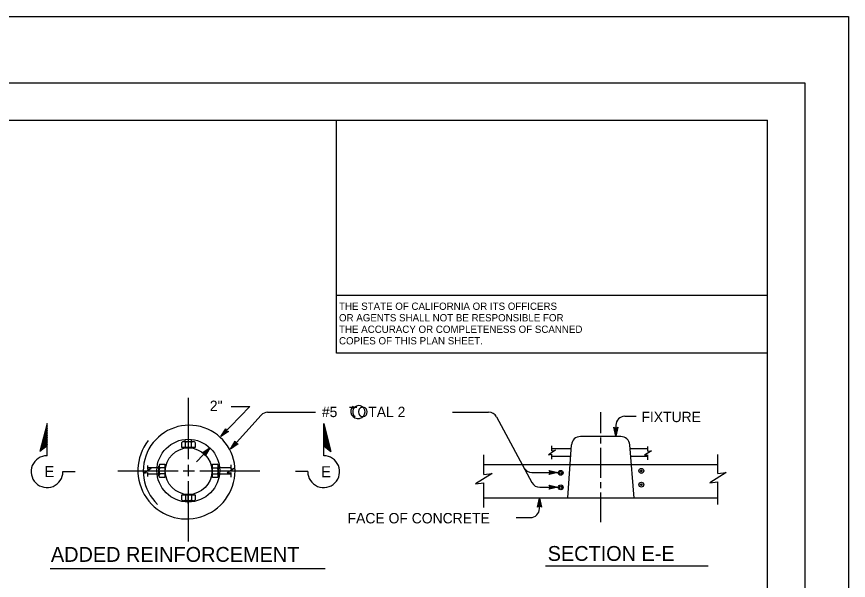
# Model space of a CAD drawing. Extents: x -894 to 866, y -476 to 714.
# Drawn here: x 306 to 866, y 334 to 714 of the extents above; entities that cross this region are included whole.
import ezdxf

# ---------------------------------------------------------------- set-up
doc = ezdxf.new("R2010")
doc.units = 0
for name, color, linetype in [('10 Sheet Format', 7, 'Continuous'), ('22 Misc Cnst Det', 7, 'Continuous'), ('56 Stage 3 Anno', 7, 'Continuous'), ('57 Undefined', 7, 'Continuous'), ('60 Nongeo Data', 7, 'Continuous')]:
    doc.layers.add(name, color=color, linetype=linetype)

msp = doc.modelspace()

# ---------------------------------------------------------------- linework, layer by layer
at = {"layer": '10 Sheet Format'}
for p, q in [((836.58, 668.95), (836.58, 668.95)), ((-813.45, 643.96), (811.55, 643.96)), ((521.56, 525.89), (521.56, 643.96)), ((811.55, -406.04), (811.55, 643.96)), ((811.55, 525.89), (521.56, 525.89)), ((521.56, 487.06), (521.56, 525.89)), ((811.55, 487.06), (521.56, 487.06))]:
    msp.add_line(p, q, dxfattribs=at)
for points in [[(-894.04, 713.56), (865.96, 713.56), (865.96, -476.44), (-894.04, -476.44)], [(-863.43, 668.96), (836.57, 668.96), (836.57, -431.04), (-863.43, -431.04)], [(-863.43, 668.96), (836.57, 668.96), (836.57, -431.04), (-863.43, -431.04)]]:
    msp.add_lwpolyline(points, close=True, dxfattribs=at)
at = {"layer": '22 Misc Cnst Det'}
for p, q in [((326.68, 439.81), (321.85, 420.86)), ((326.68, 438.25), (322.35, 421.27)), ((326.68, 436.7), (322.85, 421.67)), ((326.68, 418.11), (326.68, 439.81)), ((512.86, 439.81), (517.69, 420.86)), ((512.86, 418.11), (512.86, 439.81)), ((512.86, 438.26), (517.19, 421.27)), ((512.86, 436.7), (516.69, 421.67)), ((326.68, 435.14), (323.35, 422.08)), ((326.68, 433.58), (323.85, 422.49)), ((326.68, 432.02), (324.35, 422.89)), ((512.86, 435.14), (516.19, 422.08)), ((512.86, 433.58), (515.69, 422.49)), ((512.86, 432.02), (515.19, 422.89)), ((326.68, 430.46), (324.85, 423.3)), ((326.68, 428.9), (325.35, 423.7)), ((326.68, 427.35), (325.85, 424.11)), ((326.68, 425.79), (326.35, 424.51)), ((512.86, 430.46), (514.69, 423.3)), ((512.86, 428.9), (514.19, 423.7)), ((512.86, 427.35), (513.69, 424.11)), ((512.86, 425.79), (513.19, 424.51)), ((326.68, 424.78), (321.85, 420.86)), ((512.86, 424.78), (517.69, 420.86)), ((337.39, 407.39), (345.54, 407.39)), ((502.15, 407.39), (494, 407.39))]:
    msp.add_line(p, q, dxfattribs=at)
for centre, start, end in [((326.68, 407.39), 90, 0.0005), ((512.86, 407.39), 179.9995, 90)]:
    msp.add_arc(centre, 10.72, start, end, dxfattribs=at)
at = {"layer": '56 Stage 3 Anno'}
for p, q in [((421.85, 415.83), (421.85, 457.02)), ((443.7, 431.01), (463.13, 451.11)), ((450.57, 451.11), (463.13, 451.11)), ((470.69, 445.35), (450.25, 422.48)), ((475.16, 447.35), (507.43, 447.35)), ((599.63, 447.35), (623.86, 447.35)), ((629.13, 444.21), (653.04, 400.01)), ((715.48, 444.61), (723.17, 444.61)), ((709.48, 431.23), (708.15, 437.23)), ((708.15, 437.23), (708.15, 437.23)), ((708.15, 437.23), (709.48, 436.43)), ((709.48, 432.62), (708.51, 437)), ((709.48, 433.99), (708.85, 436.82)), ((709.48, 438.61), (709.48, 431.23)), ((709.48, 436.43), (710.82, 437.23)), ((710.82, 437.23), (709.48, 431.23)), ((710.46, 437.01), (709.48, 432.61)), ((710.1, 436.78), (709.48, 433.99)), ((709.76, 436.6), (709.48, 435.37)), ((710.82, 437.23), (710.82, 437.23)), ((443.7, 431.01), (446.91, 436.25)), ((443.7, 431.01), (446.91, 436.25)), ((448.83, 434.39), (443.7, 431.01)), ((448.83, 434.39), (443.7, 431.01)), ((443.7, 431.01), (443.7, 431.01)), ((443.7, 431.01), (443.7, 431.01)), ((448.43, 434.48), (444.66, 432)), ((448.43, 434.48), (444.66, 432)), ((444.67, 432.01), (447.01, 435.83)), ((444.67, 432.01), (447.01, 435.83)), ((445.62, 432.99), (447.14, 435.46)), ((445.62, 432.99), (447.14, 435.46)), ((448.01, 434.56), (445.62, 432.99)), ((448.01, 434.56), (445.62, 432.99)), ((446.58, 433.98), (447.23, 435.04)), ((446.58, 433.98), (447.23, 435.04)), ((447.64, 434.68), (446.58, 433.98)), ((447.64, 434.68), (446.58, 433.98)), ((446.91, 436.25), (446.91, 436.25)), ((446.91, 436.25), (447.31, 434.75)), ((446.91, 436.25), (446.91, 436.25)), ((446.91, 436.25), (447.31, 434.75)), ((447.31, 434.75), (448.83, 434.39)), ((447.31, 434.75), (448.83, 434.39)), ((448.83, 434.39), (448.83, 434.39)), ((448.83, 434.39), (448.83, 434.39)), ((709.48, 435.37), (709.21, 436.58)), ((709.48, 431.23), (709.48, 431.23)), ((450.25, 422.48), (453.26, 427.84)), ((455.25, 426.06), (450.25, 422.48)), ((454.84, 426.14), (451.17, 423.51)), ((451.18, 423.52), (453.37, 427.43)), ((452.09, 424.54), (453.51, 427.07)), ((454.42, 426.21), (452.09, 424.54)), ((453.02, 425.57), (453.62, 426.65)), ((454.04, 426.31), (453.02, 425.57)), ((453.26, 427.84), (453.26, 427.84)), ((453.26, 427.84), (453.72, 426.36)), ((453.72, 426.36), (455.25, 426.06)), ((455.25, 426.06), (455.25, 426.06)), ((427.27, 414), (436.3, 423.35)), ((431.17, 419.96), (436.3, 423.35)), ((432.69, 419.61), (431.17, 419.96)), ((431.17, 419.96), (431.17, 419.96)), ((431.57, 419.87), (435.34, 422.36)), ((432, 419.79), (434.38, 421.36)), ((432.37, 419.68), (433.42, 420.37)), ((433.42, 420.37), (432.77, 419.32)), ((434.38, 421.36), (432.87, 418.9)), ((435.34, 422.35), (432.99, 418.53)), ((436.3, 423.35), (433.09, 418.11)), ((436.3, 423.35), (436.3, 423.35)), ((450.25, 422.48), (450.25, 422.48)), ((433.09, 418.11), (432.69, 419.61)), ((433.09, 418.11), (433.09, 418.11)), ((421.85, 404.27), (421.85, 411.88)), ((374.25, 407.97), (414.89, 407.97)), ((418.21, 407.97), (425.82, 407.97)), ((429.48, 407.97), (470, 407.97)), ((652.89, 406.89), (670.53, 406.89)), ((665.33, 406.89), (664.53, 408.23)), ((664.53, 408.23), (664.53, 408.23)), ((664.53, 408.23), (670.53, 406.89)), ((670.53, 406.89), (664.53, 405.56)), ((664.53, 405.56), (665.33, 406.89)), ((664.53, 405.56), (664.53, 405.56)), ((664.74, 407.87), (669.15, 406.89)), ((669.14, 406.88), (664.76, 405.92)), ((667.76, 406.89), (664.94, 406.26)), ((664.98, 407.51), (667.76, 406.89)), ((665.15, 407.17), (666.38, 406.89)), ((666.38, 406.89), (665.17, 406.62)), ((670.53, 406.89), (670.53, 406.89)), ((421.85, 360.27), (421.85, 401.06)), ((665.33, 396.86), (664.53, 398.2)), ((664.53, 398.2), (664.53, 398.2)), ((664.53, 398.2), (670.53, 396.86)), ((664.74, 397.85), (669.15, 396.86)), ((664.98, 397.49), (667.76, 396.87)), ((658.31, 396.86), (670.53, 396.86)), ((670.53, 396.86), (664.53, 395.53)), ((664.53, 395.53), (665.33, 396.86)), ((664.53, 395.53), (664.53, 395.53)), ((669.14, 396.86), (664.76, 395.89)), ((667.76, 396.87), (664.94, 396.24)), ((665.15, 397.14), (666.38, 396.87)), ((666.38, 396.87), (665.17, 396.6)), ((670.53, 396.86), (670.53, 396.86)), ((656.71, 383.56), (658.05, 389.56)), ((657.06, 383.77), (658.05, 388.18)), ((657.42, 384.01), (658.05, 386.79)), ((658.05, 382.49), (658.05, 389.56)), ((658.05, 389.56), (658.05, 389.56)), ((658.05, 389.56), (659.38, 383.56)), ((658.05, 388.16), (659.02, 383.79)), ((658.05, 386.79), (658.67, 383.97)), ((658.05, 384.36), (656.71, 383.56)), ((656.71, 383.56), (656.71, 383.56)), ((657.77, 384.18), (658.04, 385.41)), ((658.04, 385.41), (658.31, 384.2)), ((659.38, 383.56), (658.05, 384.36)), ((659.38, 383.56), (659.38, 383.56)), ((642.41, 376.49), (652.05, 376.49)), ((328.69, 342.3), (513.82, 342.3)), ((662.15, 343.95), (771.65, 343.95))]:
    msp.add_line(p, q, dxfattribs=at)
for centre, start, end in [((475.16, 441.35), 90, 138.211), ((623.86, 441.35), 28.4046, 90), ((715.48, 438.61), 90, 180), ((652.89, 412.89), 208.4027, 270), ((658.31, 402.86), 208.4021, 270), ((652.05, 382.49), 270, 0)]:
    msp.add_arc(centre, 6, start, end, dxfattribs=at)
at = {"layer": '57 Undefined'}
for centre, radius, start, end in [((535.93, 447.9), 4.79, 131.9758, 357.7092), ((536.52, 447.68), 4.18, 355.2317, 231.9918)]:
    msp.add_arc(centre, radius, start, end, dxfattribs=at)
at = {"layer": '60 Nongeo Data'}
for p, q in [((712.88, 430.99), (685.61, 430.99)), ((417.31, 423.69), (417.31, 427.03)), ((418.49, 427.69), (424.99, 427.69)), ((419.6, 427.33), (419.6, 429.11)), ((419.81, 423.69), (419.81, 427.03)), ((423.81, 423.69), (423.81, 427.1)), ((423.91, 427.19), (423.91, 429.11)), ((426.31, 427.07), (426.31, 423.69)), ((677.06, 389.8), (679.63, 425.43)), ((721.73, 389.47), (718.86, 425.47)), ((426.31, 423.69), (417.31, 423.69)), ((417.87, 423.54), (417.87, 423.69)), ((417.87, 423.54), (425.87, 423.54)), ((425.87, 423.54), (425.87, 423.69)), ((666.5, 421.44), (666.5, 424.74)), ((666.54, 423), (679.46, 423)), ((718.97, 423), (731.03, 423)), ((731.07, 421.07), (731.07, 424.37)), ((620.62, 405.5), (620.62, 418.67)), ((666.5, 415.74), (666.5, 419.04)), ((679.12, 417.56), (666.54, 417.56)), ((731.06, 417.56), (719.56, 417.56)), ((731.07, 415.37), (731.07, 418.67)), ((778.22, 406.17), (778.22, 418.91)), ((394.27, 411.45), (394.27, 409.09)), ((394.27, 410.1), (402.04, 410.1)), ((402.03, 404.57), (402.03, 411.07)), ((406.03, 409.89), (402.62, 409.89)), ((402.66, 412.39), (406.03, 412.39)), ((406.03, 412.39), (406.03, 403.39)), ((406.19, 411.96), (406.03, 411.96)), ((406.19, 403.96), (406.19, 411.96)), ((437.78, 411.83), (437.78, 403.83)), ((437.78, 411.83), (437.93, 411.83)), ((437.93, 403.4), (437.93, 412.4)), ((437.93, 412.4), (441.27, 412.4)), ((437.93, 409.9), (441.27, 409.9)), ((441.91, 410.1), (450.31, 410.1)), ((441.93, 411.21), (441.93, 404.71)), ((450.31, 411.96), (450.31, 409.23)), ((620.65, 412.24), (678.72, 412.24)), ((678.68, 412.24), (719.91, 412.24)), ((720.09, 412.24), (777.94, 412.24)), ((394.25, 405.84), (402.02, 405.84)), ((394.27, 406.73), (394.27, 404.09)), ((406.03, 405.89), (402.69, 405.89)), ((406.03, 403.39), (402.69, 403.39)), ((406.19, 403.96), (406.04, 403.96)), ((437.78, 403.83), (437.93, 403.83)), ((437.93, 405.9), (441.34, 405.9)), ((441.31, 403.4), (437.93, 403.4)), ((441.99, 405.84), (450.31, 405.84)), ((450.31, 406.83), (450.31, 403.65)), ((620.62, 383.26), (620.62, 399.9)), ((778.22, 385.31), (778.22, 400.57)), ((417.31, 391.81), (426.31, 391.81)), ((417.31, 388.43), (417.31, 391.81)), ((425.74, 391.96), (417.74, 391.96)), ((417.74, 391.96), (417.74, 391.81)), ((419.81, 391.81), (419.81, 388.4)), ((421.76, 386.54), (421.76, 392.24)), ((421.76, 385.92), (421.76, 392.24)), ((423.81, 391.81), (423.81, 388.47)), ((425.74, 391.96), (425.74, 391.81)), ((426.31, 391.81), (426.31, 388.47)), ((425.13, 387.81), (418.63, 387.81)), ((419.66, 387.04), (419.66, 388.22)), ((423.95, 387.11), (423.95, 388.26)), ((620.78, 389.84), (777.94, 389.84))]:
    msp.add_line(p, q, dxfattribs=at)
for points in [[(699.38, 433.32), (699.38, 447.32)], [(699.38, 426.32), (699.38, 430.32)], [(666.5, 421.44), (668.9, 421.74), (664.1, 418.74), (666.5, 419.04)], [(699.38, 403.32), (699.38, 423.32)], [(731.07, 421.07), (733.47, 421.37), (728.67, 418.37), (731.07, 418.67)], [(394.27, 409.13), (396.67, 409.43), (391.87, 406.43), (394.27, 406.73)], [(450.33, 409.23), (452.73, 409.53), (447.93, 406.53), (450.33, 406.83)], [(620.62, 405.5), (626.22, 406.2), (615.02, 399.2), (620.62, 399.9)], [(778.22, 406.17), (783.82, 406.87), (772.62, 399.87), (778.22, 400.57)], [(699.38, 396.32), (699.38, 400.32)], [(699.38, 373.32), (699.38, 393.32)]]:
    msp.add_lwpolyline(points, dxfattribs=at)
for centre, radius in [((421.76, 408.06), 21.13), ((421.94, 407.7), 15.69), ((726.64, 407.88), 1.64), ((672.31, 406.59), 1.64), ((672.29, 406.58), 0.791), ((726.68, 407.89), 0.554), ((672.4, 396.82), 1.64), ((672.39, 396.78), 0.791), ((726.64, 398.64), 1.64), ((726.64, 398.61), 0.554)]:
    msp.add_circle(centre, radius, dxfattribs=at)
for centre, radius, start, end in [((422.34, 407.7), 30.9, 0.4822, 226.3973), ((685.61, 424.99), 6, 90, 175.867), ((712.88, 424.99), 6, 4.5576, 90), ((420.52, 408.23), 32.7, 142.0054, 359.5439), ((418.54, 426.19), 1.51, 34.0211, 145.235), ((421.83, 424.26), 3.44, 54.6076, 126.3126), ((425.06, 426.12), 1.56, 37.2379, 143.506), ((405.47, 407.91), 3.44, 144.6076, 216.3126), ((403.6, 411.14), 1.56, 127.2379, 233.506), ((440.43, 411.17), 1.51, 304.0211, 55.235), ((438.5, 407.88), 3.44, 324.6076, 36.3126), ((403.54, 404.62), 1.51, 124.0211, 235.235), ((440.36, 404.64), 1.56, 307.2379, 53.506), ((418.56, 389.38), 1.56, 217.2379, 323.506), ((421.79, 391.24), 3.44, 234.6076, 306.3126), ((425.08, 389.31), 1.51, 214.0211, 325.235)]:
    msp.add_arc(centre, radius, start, end, dxfattribs=at)

# ---------------------------------------------------------------- texts
at = {"layer": '10 Sheet Format'}
for s, p in [('THE STATE OF CALIFORNIA OR ITS OFFICERS', (523.17, 516.25)), ('OR AGENTS SHALL NOT BE RESPONSIBLE FOR', (523.17, 508.5)), ('THE ACCURACY OR COMPLETENESS OF SCANNED', (523.17, 500.75)), ('COPIES OF THIS PLAN SHEET.', (523.17, 493))]:
    msp.add_text(s, height=4.9, dxfattribs=at).set_placement(p)
at = {"layer": '56 Stage 3 Anno'}
for s, height, p in [('E', 7.5, (324.98, 403.7)), ('E', 7.5, (511.02, 403.56)), ('ADDED REINFORCEMENT', 10, (329.32, 346.69)), ('SECTION E-E', 10, (663.6, 347.33))]:
    msp.add_text(s, height=height, dxfattribs=at).set_placement(p)
at = {"layer": '57 Undefined'}
for s, p in [('2"', (436.26, 448.18)), ('#5   TOTAL 2', (511.64, 444.07)), ('FIXTURE', (726.68, 440.71)), ('FACE OF CONCRETE', (528.95, 372.56))]:
    msp.add_text(s, height=7, dxfattribs=at).set_placement(p)

doc.saveas('drawing.dxf')
